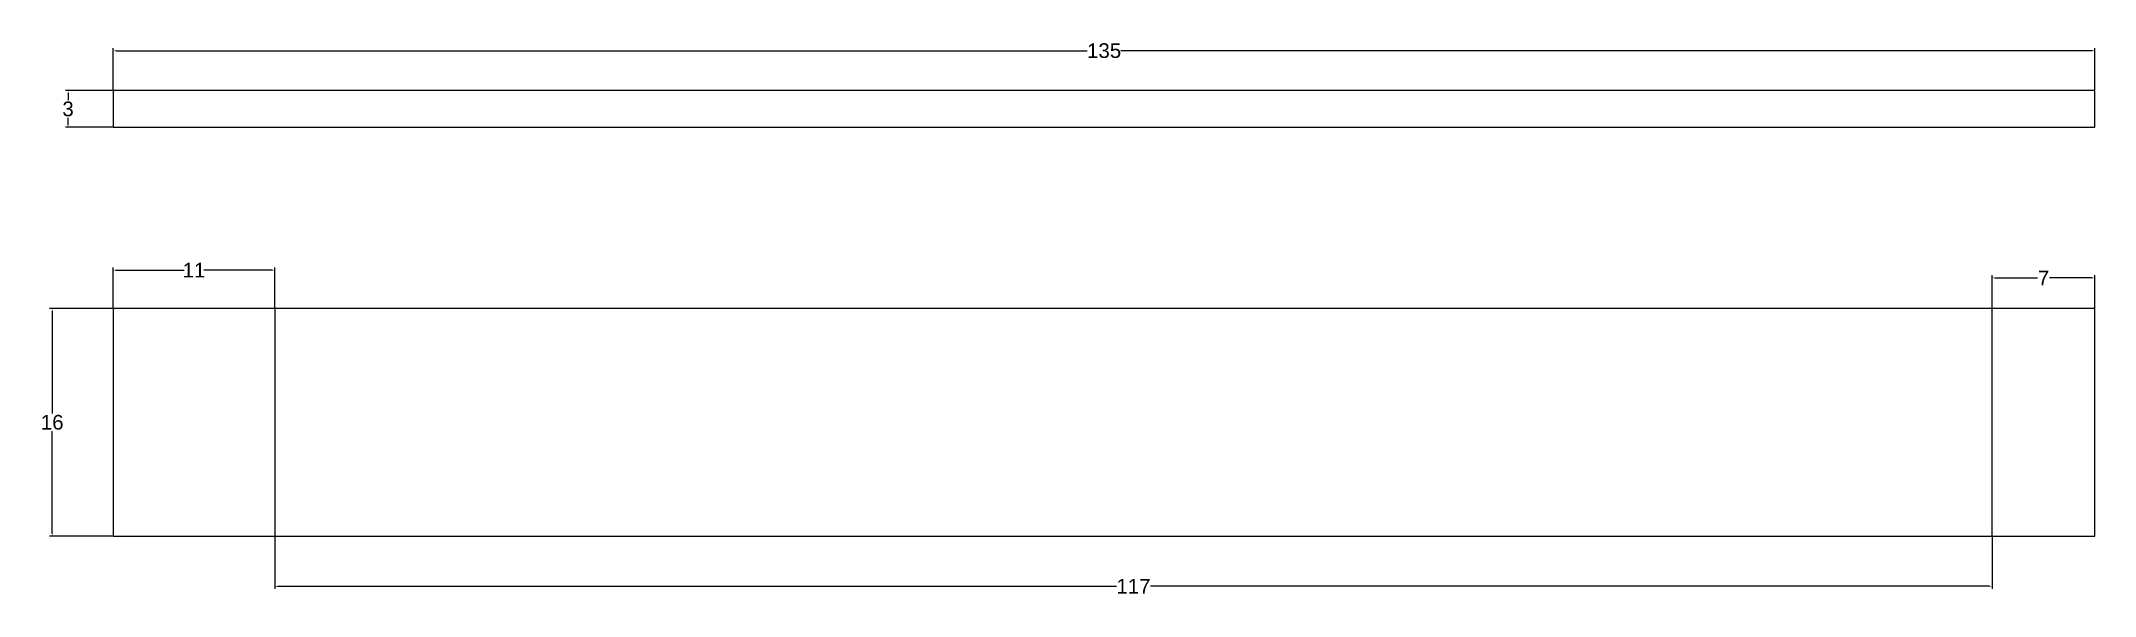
# Model space of a CAD drawing. Header units: centimetres. Extents: x 46 to 186, y 35 to 73.
import ezdxf

# ---------------------------------------------------------------- set-up
doc = ezdxf.new("R2010")
doc.units = ezdxf.units.CM
doc.layers.get('Defpoints').update_dxf_attribs({"color": 171})
doc.layers.add('Corp principal 2D', color=31, linetype='Continuous')
doc.styles.get("Standard").update_dxf_attribs({"font": 'arial.ttf'})
doc.dimstyles.get("Standard").update_dxf_attribs({"dimtxt": 0.18, "dimasz": 0.18, "dimexe": 0.18, "dimexo": 0.0625, "dimgap": 0.09, "dimtad": 0, "dimtih": 1, "dimtoh": 1, "dimdec": 4, "dimzin": 0, "dimdsep": 46, "dimtxsty": 'Standard', "dimcen": 0.09, "dimadec": 0, "dimazin": 0, "dimtfac": 1, "dimtdec": 4, "dimtofl": 0, "dimtmove": 0, "dimatfit": 3, "dimfxl": 1, "dimtolj": 1, "dimtzin": 0, "dimarcsym": 0})

# ---------------------------------------------------------------- blocks, each defined once
blk = doc.blocks.new('*D2')
at = {"layer": 'Defpoints', "color": 0, "lineweight": -2, "transparency": 16777216}
for p, q in [((50.92, 54.45), (46.64, 54.45)), ((46.82, 54.27), (46.82, 47.3)), ((46.82, 39.13), (46.82, 46.1)), ((50.92, 38.95), (46.64, 38.95))]:
    blk.add_line(p, q, dxfattribs=at)
at = {"layer": 'Defpoints', "color": 0, "transparency": 16777216}
for p in [(50.98, 54.45), (46.82, 38.95), (50.98, 38.95)]:
    blk.add_point(p, dxfattribs=at)
for points in [[(46.79, 54.27), (46.85, 54.27), (46.82, 54.45)], [(46.79, 39.13), (46.85, 39.13), (46.82, 38.95)]]:
    blk.add_solid(points, dxfattribs=at)
at = {"layer": 'Defpoints', "color": 0, "transparency": 16777216, "insert": (46.82, 46.7), "char_height": 1, "attachment_point": 5}
blk.add_mtext('\\A1;16', dxfattribs=at)
blk = doc.blocks.new('*D3')
at = {"layer": 'Defpoints', "color": 0, "lineweight": -2, "transparency": 16777216}
for p, q in [((50.98, 54.51), (50.98, 57.25)), ((51.16, 57.07), (55.82, 57.07)), ((61.8, 57.07), (57.14, 57.07)), ((61.98, 54.51), (61.98, 57.25))]:
    blk.add_line(p, q, dxfattribs=at)
at = {"layer": 'Defpoints', "color": 0, "transparency": 16777216}
for p in [(61.98, 57.07), (50.98, 54.45), (61.98, 54.45)]:
    blk.add_point(p, dxfattribs=at)
for points in [[(51.16, 57.1), (51.16, 57.04), (50.98, 57.07)], [(61.8, 57.1), (61.8, 57.04), (61.98, 57.07)]]:
    blk.add_solid(points, dxfattribs=at)
at = {"layer": 'Defpoints', "color": 0, "transparency": 16777216, "insert": (56.48, 57.07), "char_height": 1, "attachment_point": 5}
blk.add_mtext('\\A1;11', dxfattribs=at)
blk = doc.blocks.new('*D4')
at = {"layer": 'Defpoints', "color": 0, "lineweight": -2, "transparency": 16777216}
for p, q in [((61.98, 38.89), (61.98, 35.35)), ((178.98, 38.89), (178.98, 35.35)), ((62.16, 35.53), (119.33, 35.53)), ((178.8, 35.53), (121.63, 35.53))]:
    blk.add_line(p, q, dxfattribs=at)
at = {"layer": 'Defpoints', "color": 0, "transparency": 16777216}
for p in [(61.98, 38.95), (178.98, 38.95), (178.98, 35.53)]:
    blk.add_point(p, dxfattribs=at)
for points in [[(62.16, 35.56), (62.16, 35.5), (61.98, 35.53)], [(178.8, 35.56), (178.8, 35.5), (178.98, 35.53)]]:
    blk.add_solid(points, dxfattribs=at)
at = {"layer": 'Defpoints', "color": 0, "transparency": 16777216, "insert": (120.48, 35.53), "char_height": 1, "attachment_point": 5}
blk.add_mtext('\\A1;117', dxfattribs=at)
blk = doc.blocks.new('*D5')
at = {"layer": 'Defpoints', "color": 0, "lineweight": -2, "transparency": 16777216}
for p, q in [((178.98, 54.51), (178.98, 56.72)), ((179.16, 56.54), (182.07, 56.54)), ((185.8, 56.54), (182.89, 56.54)), ((185.98, 54.51), (185.98, 56.72))]:
    blk.add_line(p, q, dxfattribs=at)
at = {"layer": 'Defpoints', "color": 0, "transparency": 16777216}
for p in [(185.98, 56.54), (178.98, 54.45), (185.98, 54.45)]:
    blk.add_point(p, dxfattribs=at)
for points in [[(179.16, 56.57), (179.16, 56.51), (178.98, 56.54)], [(185.8, 56.57), (185.8, 56.51), (185.98, 56.54)]]:
    blk.add_solid(points, dxfattribs=at)
at = {"layer": 'Defpoints', "color": 0, "transparency": 16777216, "insert": (182.48, 56.54), "char_height": 1, "attachment_point": 5}
blk.add_mtext('\\A1;7', dxfattribs=at)
blk = doc.blocks.new('*D6')
at = {"layer": 'Defpoints', "color": 0, "lineweight": -2, "transparency": 16777216}
for p, q in [((50.92, 69.3), (47.72, 69.3)), ((47.9, 69.12), (47.9, 68.65)), ((47.9, 66.98), (47.9, 67.45)), ((50.92, 66.8), (47.72, 66.8))]:
    blk.add_line(p, q, dxfattribs=at)
at = {"layer": 'Defpoints', "color": 0, "transparency": 16777216}
for p in [(50.98, 69.3), (47.9, 66.8), (50.98, 66.8)]:
    blk.add_point(p, dxfattribs=at)
for points in [[(47.87, 69.12), (47.93, 69.12), (47.9, 69.3)], [(47.87, 66.98), (47.93, 66.98), (47.9, 66.8)]]:
    blk.add_solid(points, dxfattribs=at)
at = {"layer": 'Defpoints', "color": 0, "transparency": 16777216, "insert": (47.9, 68.05), "char_height": 1, "attachment_point": 5}
blk.add_mtext('\\A1;3', dxfattribs=at)
blk = doc.blocks.new('*D7')
at = {"layer": 'Defpoints', "color": 0, "lineweight": -2, "transparency": 16777216}
for p, q in [((50.98, 69.36), (50.98, 72.2)), ((51.16, 72.02), (117.33, 72.02)), ((185.8, 72.02), (119.63, 72.02)), ((185.98, 69.36), (185.98, 72.2))]:
    blk.add_line(p, q, dxfattribs=at)
at = {"layer": 'Defpoints', "color": 0, "transparency": 16777216}
for p in [(185.98, 72.02), (50.98, 69.3), (185.98, 69.3)]:
    blk.add_point(p, dxfattribs=at)
for points in [[(51.16, 72.05), (51.16, 71.99), (50.98, 72.02)], [(185.8, 72.05), (185.8, 71.99), (185.98, 72.02)]]:
    blk.add_solid(points, dxfattribs=at)
at = {"layer": 'Defpoints', "color": 0, "transparency": 16777216, "insert": (118.48, 72.02), "char_height": 1, "attachment_point": 5}
blk.add_mtext('\\A1;135', dxfattribs=at)

msp = doc.modelspace()

# ---------------------------------------------------------------- linework, layer by layer
at = {"layer": 'Corp principal 2D'}
for p, q in [((185.98, 54.45), (50.98, 54.45)), ((50.98, 54.45), (50.98, 38.95)), ((61.98, 54.45), (61.98, 38.95)), ((178.98, 38.95), (178.98, 54.45)), ((185.98, 38.95), (185.98, 54.45)), ((50.98, 38.95), (185.98, 38.95))]:
    msp.add_line(p, q, dxfattribs=at)
msp.add_lwpolyline([(50.98, 66.8), (185.98, 66.8), (185.98, 69.3), (50.98, 69.3)], close=True, dxfattribs=at)

# ---------------------------------------------------------------- dimensions: what is measured, and where the dimension line sits
at = {"layer": 'Defpoints'}
for base, p1, p2, picture, middle in [((185.98, 72.02), (50.98, 69.3), (185.98, 69.3), '*D7', (118.48, 72.02)), ((61.98, 57.07), (50.98, 54.45), (61.98, 54.45), '*D3', (56.48, 57.07)), ((185.98, 56.54), (178.98, 54.45), (185.98, 54.45), '*D5', (182.48, 56.54)), ((178.98, 35.53), (61.98, 38.95), (178.98, 38.95), '*D4', (120.48, 35.53))]:
    dim = msp.add_linear_dim(base=base, p1=p1, p2=p2, dimstyle='Standard', override={"dimtxt": 1, "dimdec": 0}, dxfattribs=at)
    dim.commit()
    dim.dimension.update_dxf_attribs({"geometry": picture, "text_midpoint": middle})
for base, p1, p2, picture, middle in [((47.89711377, 66.7975646), (50.97886473, 69.2975646), (50.97886473, 66.7975646), '*D6', (47.89711377, 68.0475646)), ((46.81911649, 38.94810123), (50.97886473, 54.44810123), (50.97886473, 38.94810123), '*D2', (46.81911649, 46.69810123))]:
    dim = msp.add_linear_dim(base=base, p1=p1, p2=p2, angle=90, dimstyle='Standard', override={"dimtxt": 1, "dimdec": 0}, dxfattribs=at)
    dim.commit()
    dim.dimension.update_dxf_attribs({"geometry": picture, "text_midpoint": middle})

doc.saveas('drawing.dxf')
